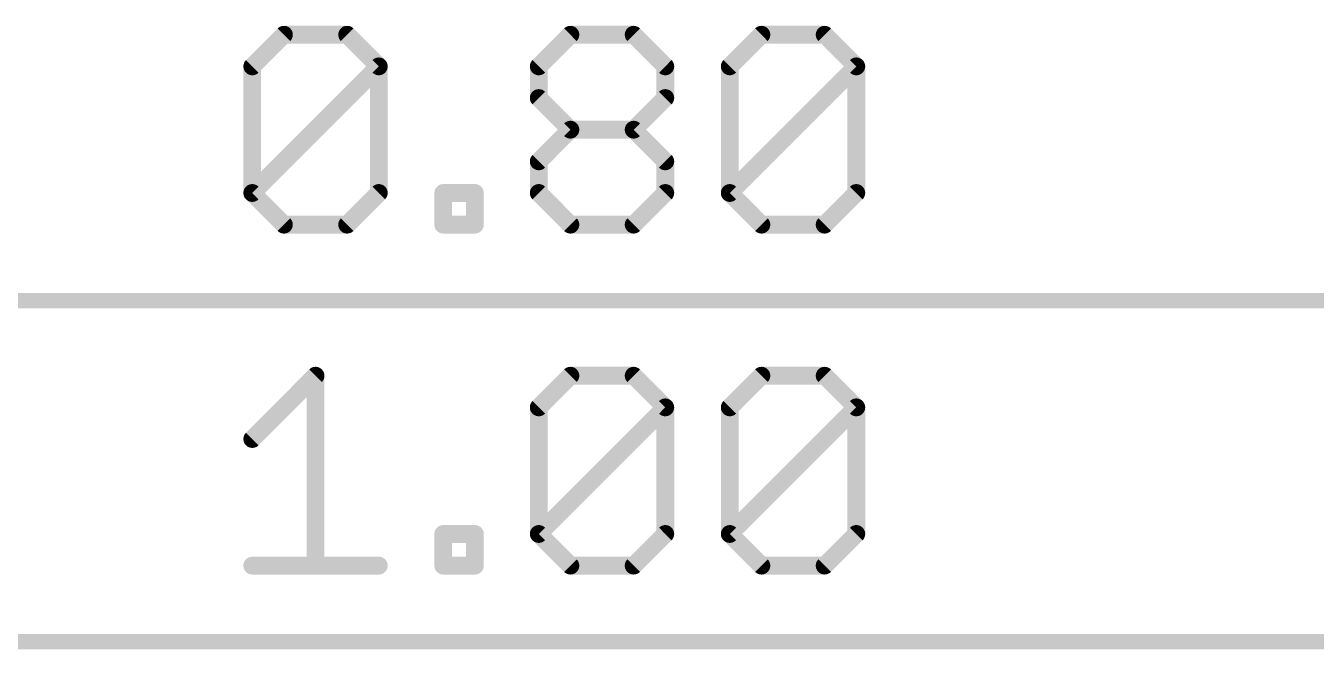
# Model space of a CAD drawing. Extents: x -8.6 to 30.2, y -8.2 to 38.7.
# Drawn here: x 8.35 to 19.41, y -6.29 to -0.95 of the extents above; entities that cross this region are included whole.
import ezdxf

# ---------------------------------------------------------------- set-up
doc = ezdxf.new("R2010")
doc.units = 0
doc.layers.add('47', color=253, linetype='CONTINUOUS')

msp = doc.modelspace()

# ---------------------------------------------------------------- linework, layer by layer
at = {"layer": '47'}
for points, const_width in [([(10.2948, -1.2955), (10.566, -1.0243)], 0.1524), ([(10.566, -1.0243), (11.1083, -1.0243)], 0.1524), ([(11.1083, -1.0243), (11.3795, -1.2955)], 0.1524), ([(12.7505, -1.2955), (13.0217, -1.0243)], 0.1524), ([(13.0217, -1.0243), (13.564, -1.0243)], 0.1524), ([(13.564, -1.0243), (13.8352, -1.2955)], 0.1524), ([(14.3877, -1.2955), (14.6589, -1.0243)], 0.1524), ([(14.6589, -1.0243), (15.2012, -1.0243)], 0.1524), ([(15.2012, -1.0243), (15.4724, -1.2955)], 0.1524), ([(10.2948, -2.3801), (10.2948, -1.2955)], 0.1524), ([(10.2948, -2.3801), (11.3795, -1.2955)], 0.1524), ([(11.3795, -1.2955), (11.3795, -2.3801)], 0.1524), ([(12.7505, -1.5666), (12.7505, -1.2955)], 0.1524), ([(13.8352, -1.2955), (13.8352, -1.5666)], 0.1524), ([(14.3877, -2.3801), (14.3877, -1.2955)], 0.1524), ([(14.3877, -2.3801), (15.4724, -1.2955)], 0.1524), ([(15.4724, -1.2955), (15.4724, -2.3801)], 0.1524), ([(13.0217, -1.8378), (12.7505, -1.5666)], 0.1524), ([(13.8352, -1.5666), (13.564, -1.8378)], 0.1524), ([(12.7505, -2.109), (13.0217, -1.8378)], 0.1524), ([(13.0217, -1.8378), (13.564, -1.8378)], 0.1524), ([(13.564, -1.8378), (13.8352, -2.109)], 0.1524), ([(12.7505, -2.3801), (12.7505, -2.109)], 0.1524), ([(13.8352, -2.109), (13.8352, -2.3801)], 0.1524), ([(10.566, -2.6513), (10.2948, -2.3801)], 0.1524), ([(11.3795, -2.3801), (11.1083, -2.6513)], 0.1524), ([(11.932, -2.6513), (11.932, -2.3801)], 0.1524), ([(11.932, -2.3801), (12.2031, -2.3801)], 0.1524), ([(12.2031, -2.3801), (12.2031, -2.6513)], 0.1524), ([(13.0217, -2.6513), (12.7505, -2.3801)], 0.1524), ([(13.8352, -2.3801), (13.564, -2.6513)], 0.1524), ([(14.6589, -2.6513), (14.3877, -2.3801)], 0.1524), ([(15.4724, -2.3801), (15.2012, -2.6513)], 0.1524), ([(11.1083, -2.6513), (10.566, -2.6513)], 0.1524), ([(12.2031, -2.6513), (11.932, -2.6513)], 0.1524), ([(13.564, -2.6513), (13.0217, -2.6513)], 0.1524), ([(15.2012, -2.6513), (14.6589, -2.6513)], 0.1524), ([(22.795, -3.302), (2.605, -3.302)], 0.13), ([(10.2948, -4.4876), (10.8371, -3.9453)], 0.1524), ([(10.8371, -3.9453), (10.8371, -5.5723)], 0.1524), ([(12.7505, -4.2165), (13.0217, -3.9453)], 0.1524), ([(13.0217, -3.9453), (13.564, -3.9453)], 0.1524), ([(13.564, -3.9453), (13.8352, -4.2165)], 0.1524), ([(14.3877, -4.2165), (14.6589, -3.9453)], 0.1524), ([(14.6589, -3.9453), (15.2012, -3.9453)], 0.1524), ([(15.2012, -3.9453), (15.4724, -4.2165)], 0.1524), ([(12.7505, -5.3011), (12.7505, -4.2165)], 0.1524), ([(12.7505, -5.3011), (13.8352, -4.2165)], 0.1524), ([(13.8352, -4.2165), (13.8352, -5.3011)], 0.1524), ([(14.3877, -5.3011), (14.3877, -4.2165)], 0.1524), ([(14.3877, -5.3011), (15.4724, -4.2165)], 0.1524), ([(15.4724, -4.2165), (15.4724, -5.3011)], 0.1524), ([(11.932, -5.5723), (11.932, -5.3011)], 0.1524), ([(11.932, -5.3011), (12.2031, -5.3011)], 0.1524), ([(12.2031, -5.3011), (12.2031, -5.5723)], 0.1524), ([(13.0217, -5.5723), (12.7505, -5.3011)], 0.1524), ([(13.8352, -5.3011), (13.564, -5.5723)], 0.1524), ([(14.6589, -5.5723), (14.3877, -5.3011)], 0.1524), ([(15.4724, -5.3011), (15.2012, -5.5723)], 0.1524), ([(10.2948, -5.5723), (11.3795, -5.5723)], 0.1524), ([(12.2031, -5.5723), (11.932, -5.5723)], 0.1524), ([(13.564, -5.5723), (13.0217, -5.5723)], 0.1524), ([(15.2012, -5.5723), (14.6589, -5.5723)], 0.1524), ([(25.335, -6.223), (0.065, -6.223)], 0.13)]:
    msp.add_lwpolyline(points, dxfattribs=dict(at, const_width=const_width))
at = {"layer": '47', "const_width": 0.0762}
for points in [[(10.566, -0.9862, 1), (10.566, -1.0624)], [(10.5929, -1.0513, 1), (10.539, -0.9974)], [(11.1352, -0.9974, 1), (11.0814, -1.0513)], [(11.1083, -1.0624, 1), (11.1083, -0.9862)], [(13.0217, -0.9862, 1), (13.0217, -1.0624)], [(13.0486, -1.0513, 1), (12.9948, -0.9974)], [(13.591, -0.9974, 1), (13.5371, -1.0513)], [(13.564, -1.0624, 1), (13.564, -0.9862)], [(14.6589, -0.9862, 1), (14.6589, -1.0624)], [(14.6858, -1.0513, 1), (14.6319, -0.9974)], [(15.2281, -0.9974, 1), (15.1743, -1.0513)], [(15.2012, -1.0624, 1), (15.2012, -0.9862)], [(10.3329, -1.2955, 1), (10.2567, -1.2955)], [(10.2679, -1.2685, 1), (10.3218, -1.3224)], [(11.4176, -1.2955, 1), (11.3414, -1.2955)], [(11.4064, -1.3224, 1), (11.3525, -1.2685)], [(11.3525, -1.3224, 1), (11.4064, -1.2685)], [(12.7886, -1.2955, 1), (12.7124, -1.2955)], [(12.7236, -1.2685, 1), (12.7775, -1.3224)], [(13.8733, -1.2955, 1), (13.7971, -1.2955)], [(13.8083, -1.3224, 1), (13.8621, -1.2685)], [(14.4258, -1.2955, 1), (14.3496, -1.2955)], [(14.3608, -1.2685, 1), (14.4146, -1.3224)], [(15.5105, -1.2955, 1), (15.4343, -1.2955)], [(15.4993, -1.3224, 1), (15.4454, -1.2685)], [(15.4454, -1.3224, 1), (15.4993, -1.2685)], [(12.7775, -1.5397, 1), (12.7236, -1.5936)], [(12.7124, -1.5666, 1), (12.7886, -1.5666)], [(13.7971, -1.5666, 1), (13.8733, -1.5666)], [(13.8621, -1.5936, 1), (13.8083, -1.5397)], [(13.0217, -1.7997, 1), (13.0217, -1.8759)], [(13.0486, -1.8647, 1), (12.9948, -1.8109)], [(13.591, -1.8109, 1), (13.5371, -1.8647)], [(13.564, -1.8759, 1), (13.564, -1.7997)], [(12.9948, -1.8647, 1), (13.0486, -1.8109)], [(13.5371, -1.8109, 1), (13.591, -1.8647)], [(12.7886, -2.109, 1), (12.7124, -2.109)], [(12.7236, -2.082, 1), (12.7775, -2.1359)], [(13.8733, -2.109, 1), (13.7971, -2.109)], [(13.8083, -2.1359, 1), (13.8621, -2.082)], [(10.3218, -2.3532, 1), (10.2679, -2.4071)], [(10.2679, -2.3532, 1), (10.3218, -2.4071)], [(11.4064, -2.4071, 1), (11.3525, -2.3532)], [(11.9701, -2.3801, 1), (11.8939, -2.3801)], [(11.932, -2.342, 1), (11.932, -2.4182)], [(12.2412, -2.3801, 1), (12.165, -2.3801)], [(12.2031, -2.4182, 1), (12.2031, -2.342)], [(12.7775, -2.3532, 1), (12.7236, -2.4071)], [(13.8621, -2.4071, 1), (13.8083, -2.3532)], [(14.4146, -2.3532, 1), (14.3608, -2.4071)], [(14.3608, -2.3532, 1), (14.4146, -2.4071)], [(15.4993, -2.4071, 1), (15.4454, -2.3532)], [(10.2567, -2.3801, 1), (10.3329, -2.3801)], [(11.3414, -2.3801, 1), (11.4176, -2.3801)], [(12.7124, -2.3801, 1), (12.7886, -2.3801)], [(13.7971, -2.3801, 1), (13.8733, -2.3801)], [(14.3496, -2.3801, 1), (14.4258, -2.3801)], [(15.4343, -2.3801, 1), (15.5105, -2.3801)], [(10.566, -2.6132, 1), (10.566, -2.6894)], [(10.539, -2.6782, 1), (10.5929, -2.6244)], [(11.0814, -2.6244, 1), (11.1352, -2.6782)], [(11.1083, -2.6894, 1), (11.1083, -2.6132)], [(11.932, -2.6132, 1), (11.932, -2.6894)], [(11.8939, -2.6513, 1), (11.9701, -2.6513)], [(12.165, -2.6513, 1), (12.2412, -2.6513)], [(12.2031, -2.6894, 1), (12.2031, -2.6132)], [(13.0217, -2.6132, 1), (13.0217, -2.6894)], [(12.9948, -2.6782, 1), (13.0486, -2.6244)], [(13.5371, -2.6244, 1), (13.591, -2.6782)], [(13.564, -2.6894, 1), (13.564, -2.6132)], [(14.6589, -2.6132, 1), (14.6589, -2.6894)], [(14.6319, -2.6782, 1), (14.6858, -2.6244)], [(15.1743, -2.6244, 1), (15.2281, -2.6782)], [(15.2012, -2.6894, 1), (15.2012, -2.6132)], [(10.8752, -3.9453, 1), (10.799, -3.9453)], [(10.8641, -3.9723, 1), (10.8102, -3.9184)], [(13.0217, -3.9072, 1), (13.0217, -3.9834)], [(13.0486, -3.9723, 1), (12.9948, -3.9184)], [(13.591, -3.9184, 1), (13.5371, -3.9723)], [(13.564, -3.9834, 1), (13.564, -3.9072)], [(14.6589, -3.9072, 1), (14.6589, -3.9834)], [(14.6858, -3.9723, 1), (14.6319, -3.9184)], [(15.2281, -3.9184, 1), (15.1743, -3.9723)], [(15.2012, -3.9834, 1), (15.2012, -3.9072)], [(12.7886, -4.2165, 1), (12.7124, -4.2165)], [(12.7236, -4.1895, 1), (12.7775, -4.2434)], [(13.8733, -4.2165, 1), (13.7971, -4.2165)], [(13.8621, -4.2434, 1), (13.8083, -4.1895)], [(13.8083, -4.2434, 1), (13.8621, -4.1895)], [(14.4258, -4.2165, 1), (14.3496, -4.2165)], [(14.3608, -4.1895, 1), (14.4146, -4.2434)], [(15.5105, -4.2165, 1), (15.4343, -4.2165)], [(15.4993, -4.2434, 1), (15.4454, -4.1895)], [(15.4454, -4.2434, 1), (15.4993, -4.1895)], [(10.2679, -4.4607, 1), (10.3218, -4.5146)], [(11.9701, -5.3011, 1), (11.8939, -5.3011)], [(11.932, -5.263, 1), (11.932, -5.3392)], [(12.2412, -5.3011, 1), (12.165, -5.3011)], [(12.2031, -5.3392, 1), (12.2031, -5.263)], [(12.7775, -5.2742, 1), (12.7236, -5.3281)], [(12.7236, -5.2742, 1), (12.7775, -5.3281)], [(12.7124, -5.3011, 1), (12.7886, -5.3011)], [(13.7971, -5.3011, 1), (13.8733, -5.3011)], [(13.8621, -5.3281, 1), (13.8083, -5.2742)], [(14.4146, -5.2742, 1), (14.3608, -5.3281)], [(14.3608, -5.2742, 1), (14.4146, -5.3281)], [(14.3496, -5.3011, 1), (14.4258, -5.3011)], [(15.4343, -5.3011, 1), (15.5105, -5.3011)], [(15.4993, -5.3281, 1), (15.4454, -5.2742)], [(10.2948, -5.5342, 1), (10.2948, -5.6104)], [(11.3795, -5.6104, 1), (11.3795, -5.5342)], [(11.932, -5.5342, 1), (11.932, -5.6104)], [(12.2031, -5.6104, 1), (12.2031, -5.5342)], [(13.0217, -5.5342, 1), (13.0217, -5.6104)], [(12.9948, -5.5992, 1), (13.0486, -5.5454)], [(13.5371, -5.5454, 1), (13.591, -5.5992)], [(13.564, -5.6104, 1), (13.564, -5.5342)], [(14.6589, -5.5342, 1), (14.6589, -5.6104)], [(14.6319, -5.5992, 1), (14.6858, -5.5454)], [(15.1743, -5.5454, 1), (15.2281, -5.5992)], [(15.2012, -5.6104, 1), (15.2012, -5.5342)], [(10.799, -5.5723, 1), (10.8752, -5.5723)], [(11.8939, -5.5723, 1), (11.9701, -5.5723)], [(12.165, -5.5723, 1), (12.2412, -5.5723)]]:
    msp.add_lwpolyline(points, format="xyb", dxfattribs=at)

doc.saveas('drawing.dxf')
